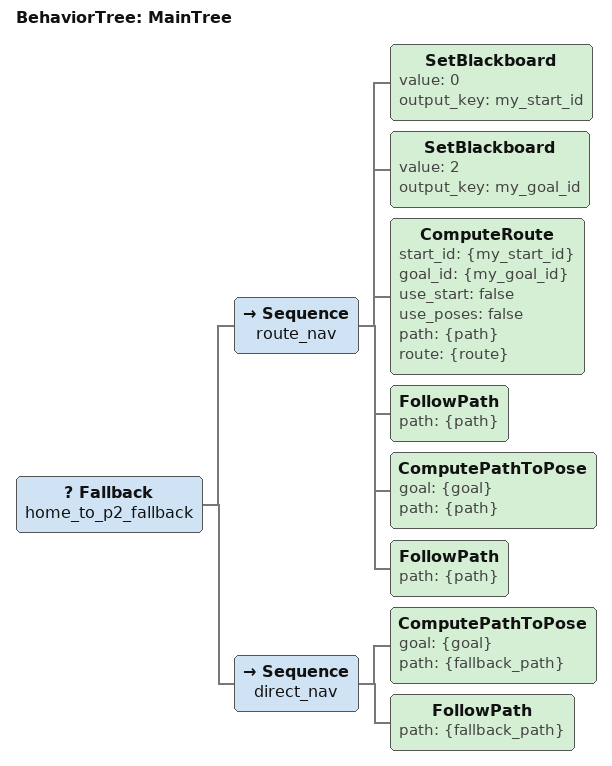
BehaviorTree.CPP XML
<?xml version="1.0"?>
<root main_tree_to_execute="MainTree">
  <BehaviorTree ID="MainTree">
    <Fallback name="home_to_p2_fallback">
      <!-- Primary: Route-based navigation -->
      <Sequence name="route_nav">
        <SetBlackboard value="0" output_key="my_start_id"/>
        <SetBlackboard value="2" output_key="my_goal_id"/>

        <ComputeRoute
          start_id="{my_start_id}"
          goal_id="{my_goal_id}"
          use_start="false"
          use_poses="false"
          path="{path}"
          route="{route}"/>

        <FollowPath path="{path}"/>

        <ComputePathToPose goal="{goal}" path="{path}"/>
        <FollowPath path="{path}"/>
      </Sequence>

      <!-- Fallback: Direct Nav2 navigation (replan around obstacles) -->
      <Sequence name="direct_nav">
        <ComputePathToPose goal="{goal}" path="{fallback_path}"/>
        <FollowPath path="{fallback_path}"/>
      </Sequence>
    </Fallback>
  </BehaviorTree>
</root>
